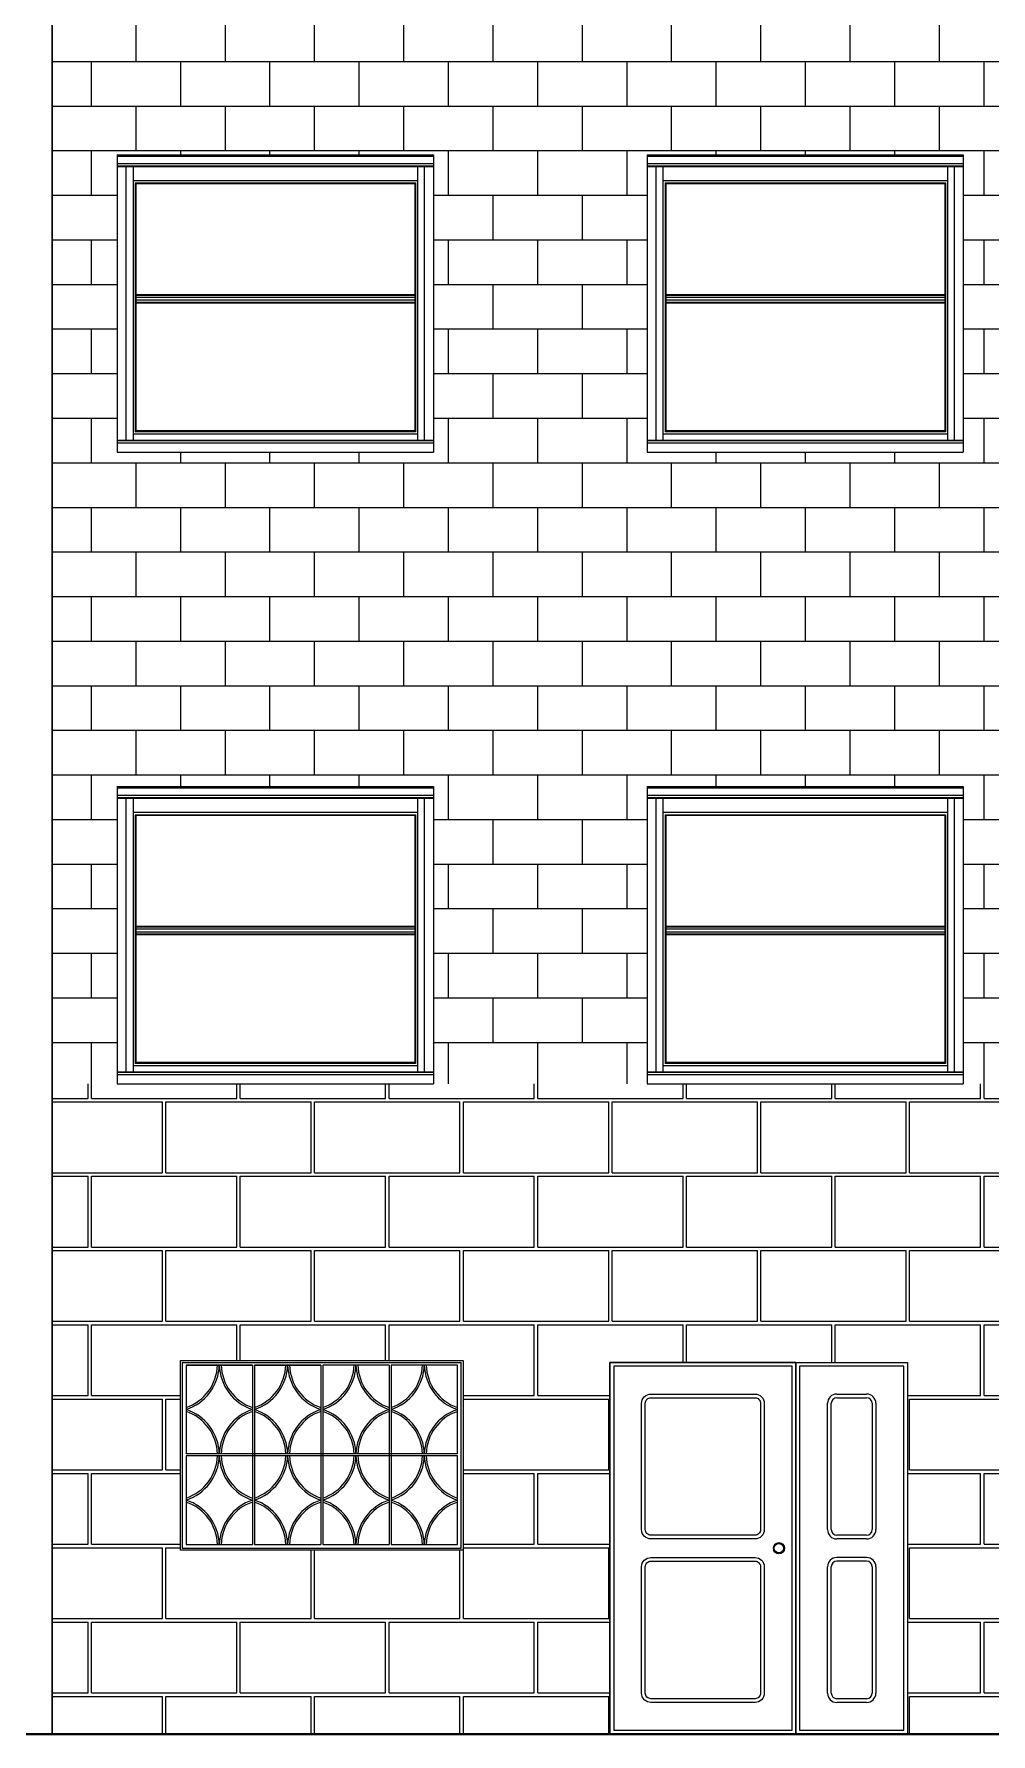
# Model space of a CAD drawing. Header units: inches. Extents: x 20.3 to 42.8, y 12.6 to 30.9.
# Drawn here: x 24.89 to 30.04, y 12.6 to 21.75 of the extents above; entities that cross this region are included whole.
import ezdxf

# ---------------------------------------------------------------- set-up
doc = ezdxf.new("R2010")
doc.units = ezdxf.units.IN
doc.header["$MEASUREMENT"] = 0
doc.layers.add('wall', color=5, linetype='Continuous')

msp = doc.modelspace()

# ---------------------------------------------------------------- hatches: boundary and pattern name
at = {"lineweight": 9}
h = msp.add_hatch(dxfattribs=at)
h.set_pattern_fill('AR-B816', color=24, scale=0.03)
h.paths.add_polyline_path([(31.3487, 27.8979), (32.5487, 27.8979), (32.5487, 26.2979), (33.4387, 26.2979), (33.4387, 27.8979), (34.6387, 27.8979), (34.6387, 26.2979), (34.9887, 26.2979), (34.9887, 28.7979), (24.9887, 28.7979), (24.9887, 26.2979), (25.3387, 26.2979), (25.3387, 27.8979), (27.0387, 27.8979), (27.0387, 26.2979), (28.1887, 26.2979), (28.1887, 27.8979), (29.8887, 27.8979), (29.8887, 26.2979), (31.3487, 26.2979)])
h.paths.add_polyline_path([(34.9887, 26.2979), (34.6387, 26.2979), (24.9887, 26.2979), (24.9887, 22.8979), (25.3387, 22.8979), (25.3387, 24.4979), (27.0387, 24.4979), (27.0387, 22.8979), (28.1887, 22.8979), (28.1887, 24.4979), (29.8887, 24.4979), (29.8887, 22.8979), (31.3487, 22.8979), (31.3487, 24.4979), (32.5487, 24.4979), (32.5487, 22.8979), (33.4387, 22.8979), (33.4387, 24.4979), (34.6387, 24.4979), (34.6387, 22.8979), (34.9887, 22.8979)])
h.paths.add_polyline_path([(34.9887, 22.8979), (24.9887, 22.8979), (24.9887, 19.4979), (25.3387, 19.4979), (25.3387, 21.0979), (27.0387, 21.0979), (27.0387, 19.4979), (28.1887, 19.4979), (28.1887, 21.0979), (29.8887, 21.0979), (29.8887, 19.4979), (31.3487, 19.4979), (31.3487, 21.0979), (32.5487, 21.0979), (32.5487, 19.4979), (33.4387, 19.4979), (33.4387, 21.0979), (34.6387, 21.0979), (34.6387, 19.4979), (34.9887, 19.4979)])
h.paths.add_polyline_path([(34.9887, 19.4979), (24.9887, 19.4979), (24.9887, 16.0979), (25.3387, 16.0979), (25.3387, 17.6979), (27.0387, 17.6979), (27.0387, 16.0979), (28.1887, 16.0979), (28.1887, 17.6979), (29.8887, 17.6979), (29.8887, 16.0979), (31.3487, 16.0979), (31.3487, 17.6979), (32.5487, 17.6979), (32.5487, 16.0979), (33.4387, 16.0979), (33.4387, 17.6979), (34.6387, 17.6979), (34.6387, 16.0979), (34.9887, 16.0979)])
at = {"lineweight": 9, "true_color": 0x636466}
h = msp.add_hatch(dxfattribs=at)
h.set_pattern_fill('AR-B816C', color=251, scale=0.05)
h.paths.add_polyline_path([(34.9887, 16.0979), (24.9887, 16.0979), (24.9887, 12.5979), (27.9887, 12.5979), (27.9887, 14.5979), (28.9887, 14.5979), (29.5887, 14.5979), (29.5887, 12.5979), (34.9887, 12.5979)])
h.paths.add_polyline_path([(30.9887, 14.1979), (30.5887, 14.1979), (30.5887, 14.5979), (30.9887, 14.5979)], flags=16)
h.paths.add_polyline_path([(30.9587, 14.2279), (30.6187, 14.2279), (30.6187, 14.5679), (30.9587, 14.5679)], flags=0)
h.paths.add_polyline_path([(30.9287, 14.2579), (30.6487, 14.2579), (30.6487, 14.5379), (30.9287, 14.5379)], flags=0)
h.paths.add_polyline_path([(30.9237, 14.2629), (30.6537, 14.2629), (30.6537, 14.5329), (30.9237, 14.5329)], flags=0)
h.paths.add_polyline_path([(30.7912, 14.3954), (30.7862, 14.3954, -0.414214), (30.9237, 14.2629, -0.403408)], flags=0)
h.paths.add_polyline_path([(30.6537, 14.2629, -0.403408), (30.7862, 14.3954), (30.7862, 14.4004, -0.414214)], flags=0)
h.paths.add_polyline_path([(30.6537, 14.5329, 0.403408), (30.7862, 14.4004, 0.403408)], flags=0)
h.paths.add_polyline_path([(30.9237, 14.5329, 0.403408), (30.7912, 14.4004, 0.403408)], flags=0)
h.paths.add_polyline_path([(33.8887, 14.5979), (34.2887, 14.5979), (34.2887, 14.1979), (33.8887, 14.1979)], flags=16)
h.paths.add_polyline_path([(33.9187, 14.2279), (33.9187, 14.5679), (34.2587, 14.5679), (34.2587, 14.2279)], flags=0)
h.paths.add_polyline_path([(33.9487, 14.2579), (33.9487, 14.5379), (34.2287, 14.5379), (34.2287, 14.2579)], flags=0)
h.paths.add_polyline_path([(33.9537, 14.2629), (33.9537, 14.5329), (34.2237, 14.5329), (34.2237, 14.2629)], flags=0)
h.paths.add_polyline_path([(33.9537, 14.2629, -0.403408), (34.0862, 14.3954), (34.0862, 14.4004, -0.414214)], flags=0)
h.paths.add_polyline_path([(33.9537, 14.5329, 0.403408), (34.0862, 14.4004, 0.403408)], flags=0)
h.paths.add_polyline_path([(34.2237, 14.5329, 0.403408), (34.0912, 14.4004, 0.403408)], flags=0)
h.paths.add_polyline_path([(34.2237, 14.2629, -0.403408), (34.0912, 14.3954), (34.0862, 14.3954, -0.414214)], flags=0)
h.paths.add_polyline_path([(27.1987, 13.5879), (25.6787, 13.5879), (25.6787, 14.6079), (27.1987, 14.6079)], flags=16)
h.paths.add_polyline_path([(27.1887, 13.5979), (25.6887, 13.5979), (25.6887, 14.5979), (27.1887, 14.5979)], flags=0)
h.paths.add_polyline_path([(27.1687, 14.1058), (26.8112, 14.1058), (26.8112, 14.0958), (27.1687, 14.0958), (27.1687, 13.6179), (26.8112, 13.6179), (26.8112, 14.0958), (26.8012, 14.0958), (26.8012, 13.6179), (26.4437, 13.6179), (26.4437, 14.0958), (26.4337, 14.0958), (26.4337, 13.6179), (26.0762, 13.6179), (26.0762, 14.0958), (26.0662, 14.0958), (26.0662, 13.6179), (25.7087, 13.6179), (25.7087, 14.0958), (26.0662, 14.0958), (26.0662, 14.1058), (25.7087, 14.1058), (25.7087, 14.5836), (26.0662, 14.5836), (26.0662, 14.1058), (26.0762, 14.1058), (26.0762, 14.5836), (26.4337, 14.5836), (26.4337, 14.1058), (26.4437, 14.1058), (26.4437, 14.5836), (26.8012, 14.5836), (26.8012, 14.1058), (26.8112, 14.1058), (26.8112, 14.5836), (27.1687, 14.5836)], flags=0)
h.paths.add_polyline_path([(27.1687, 14.3447, 0.317389), (26.99, 14.1058, 0.322972), (26.8062, 14.3463, 0.322972), (26.6225, 14.1058, 0.322972), (26.4387, 14.3463, 0.322972), (26.255, 14.1058, 0.322972), (26.0712, 14.3463, 0.322972), (25.8875, 14.1058, 0.317389), (25.7087, 14.3447, 0.317389), (25.8875, 14.5836, 0.322972), (26.0712, 14.3431, 0.322972), (26.255, 14.5836, 0.322972), (26.4387, 14.3431, 0.322972), (26.6225, 14.5836, 0.322972), (26.8062, 14.3431, 0.322972), (26.99, 14.5836, 0.317389)], flags=0)
h.paths.add_polyline_path([(27.1687, 13.8569, 0.317389), (26.99, 13.6179, 0.322972), (26.8062, 13.8584, 0.322972), (26.6225, 13.6179, 0.322972), (26.4387, 13.8584, 0.322972), (26.255, 13.6179, 0.322972), (26.0712, 13.8584, 0.322972), (25.8875, 13.6179, 0.317389), (25.7087, 13.8569, 0.317389), (25.8875, 14.0958, 0.322972), (26.0712, 13.8553, 0.322972), (26.255, 14.0958, 0.322972), (26.4387, 13.8553, 0.322972), (26.6225, 14.0958, 0.322972), (26.8062, 13.8553, 0.322972), (26.99, 14.0958, 0.317389)], flags=0)

# ---------------------------------------------------------------- linework, layer by layer
at = {"lineweight": 30}
msp.add_line((24.9887, 28.7979), (24.9887, 12.5979), dxfattribs=at)
at = {"lineweight": 9}
for p, q in [((25.3387, 21.0979), (25.3387, 19.4979)), ((25.3387, 21.0979), (27.0387, 21.0979)), ((27.0387, 21.0879), (25.3387, 21.0879)), ((27.0387, 21.0499), (25.3387, 21.0499)), ((27.0387, 21.0979), (27.0387, 19.4979)), ((28.1887, 21.0979), (28.1887, 19.4979)), ((28.1887, 21.0979), (29.8887, 21.0979)), ((29.8887, 21.0879), (28.1887, 21.0879)), ((29.8887, 21.0499), (28.1887, 21.0499)), ((29.8887, 21.0979), (29.8887, 19.4979)), ((25.3387, 21.0382), (27.0387, 21.0382)), ((25.3387, 21.0353), (27.0387, 21.0353)), ((26.9539, 20.9578), (25.4236, 20.9578)), ((28.1887, 21.0382), (29.8887, 21.0382)), ((28.1887, 21.0353), (29.8887, 21.0353)), ((29.8039, 20.9578), (28.2736, 20.9578)), ((25.4353, 20.9461), (26.9422, 20.9461)), ((25.4382, 20.9432), (25.4382, 19.7003)), ((25.4382, 20.9432), (26.9393, 20.9432)), ((26.9393, 20.9432), (26.9393, 19.7003)), ((28.2853, 20.9461), (29.7922, 20.9461)), ((28.2882, 20.9432), (28.2882, 19.7003)), ((28.2882, 20.9432), (29.7893, 20.9432)), ((29.7893, 20.9432), (29.7893, 19.7003)), ((26.9393, 20.3437), (25.4382, 20.3437)), ((26.9393, 20.3408), (25.4382, 20.3408)), ((26.9393, 20.3291), (25.4382, 20.3291)), ((26.9393, 20.3145), (25.4382, 20.3145)), ((29.7893, 20.3437), (28.2882, 20.3437)), ((29.7893, 20.3408), (28.2882, 20.3408)), ((29.7893, 20.3291), (28.2882, 20.3291)), ((29.7893, 20.3145), (28.2882, 20.3145)), ((26.9393, 20.3028), (25.4382, 20.3028)), ((26.9393, 20.2998), (25.4382, 20.2998)), ((29.7893, 20.3028), (28.2882, 20.3028)), ((29.7893, 20.2998), (28.2882, 20.2998)), ((25.4353, 19.6974), (25.4353, 19.6068)), ((25.4382, 19.7003), (25.4382, 19.6126)), ((26.9393, 19.7003), (26.9393, 19.6126)), ((26.9422, 19.6974), (26.9422, 19.6068)), ((28.2853, 19.6974), (28.2853, 19.6068)), ((28.2882, 19.7003), (28.2882, 19.6126)), ((29.7893, 19.7003), (29.7893, 19.6126)), ((29.7922, 19.6974), (29.7922, 19.6068)), ((25.4236, 19.6126), (25.4236, 19.5606)), ((26.9539, 19.595), (25.4236, 19.595)), ((26.9422, 19.6068), (25.4353, 19.6068)), ((26.9393, 19.6126), (25.4382, 19.6126)), ((26.9539, 19.6126), (26.9539, 19.5606)), ((28.2736, 19.6126), (28.2736, 19.5606)), ((29.8039, 19.595), (28.2736, 19.595)), ((29.7922, 19.6068), (28.2853, 19.6068)), ((29.7893, 19.6126), (28.2882, 19.6126)), ((29.8039, 19.6126), (29.8039, 19.5606)), ((27.0387, 19.5606), (25.3387, 19.5606)), ((27.0387, 19.5577), (25.3387, 19.5577)), ((27.0387, 19.546), (25.3387, 19.546)), ((25.3387, 19.4979), (27.0387, 19.4979)), ((29.8887, 19.5606), (28.1887, 19.5606)), ((29.8887, 19.5577), (28.1887, 19.5577)), ((29.8887, 19.546), (28.1887, 19.546)), ((28.1887, 19.4979), (29.8887, 19.4979)), ((25.3387, 17.6979), (25.3387, 16.0979)), ((25.3387, 17.6979), (27.0387, 17.6979)), ((27.0387, 17.6879), (25.3387, 17.6879)), ((27.0387, 17.6979), (27.0387, 16.0979)), ((28.1887, 17.6979), (28.1887, 16.0979)), ((28.1887, 17.6979), (29.8887, 17.6979)), ((29.8887, 17.6879), (28.1887, 17.6879)), ((29.8887, 17.6979), (29.8887, 16.0979)), ((27.0387, 17.6499), (25.3387, 17.6499)), ((25.3387, 17.6382), (27.0387, 17.6382)), ((25.3387, 17.6353), (27.0387, 17.6353)), ((29.8887, 17.6499), (28.1887, 17.6499)), ((28.1887, 17.6382), (29.8887, 17.6382)), ((28.1887, 17.6353), (29.8887, 17.6353)), ((26.9539, 17.5578), (25.4236, 17.5578)), ((25.4353, 17.5461), (26.9422, 17.5461)), ((25.4382, 17.5432), (25.4382, 16.3003)), ((25.4382, 17.5432), (26.9393, 17.5432)), ((26.9393, 17.5432), (26.9393, 16.3003)), ((29.8039, 17.5578), (28.2736, 17.5578)), ((28.2853, 17.5461), (29.7922, 17.5461)), ((28.2882, 17.5432), (28.2882, 16.3003)), ((28.2882, 17.5432), (29.7893, 17.5432)), ((29.7893, 17.5432), (29.7893, 16.3003)), ((26.9393, 16.9437), (25.4382, 16.9437)), ((26.9393, 16.9408), (25.4382, 16.9408)), ((26.9393, 16.9291), (25.4382, 16.9291)), ((29.7893, 16.9437), (28.2882, 16.9437)), ((29.7893, 16.9408), (28.2882, 16.9408)), ((29.7893, 16.9291), (28.2882, 16.9291)), ((26.9393, 16.9145), (25.4382, 16.9145)), ((26.9393, 16.9028), (25.4382, 16.9028)), ((26.9393, 16.8998), (25.4382, 16.8998)), ((29.7893, 16.9145), (28.2882, 16.9145)), ((29.7893, 16.9028), (28.2882, 16.9028)), ((29.7893, 16.8998), (28.2882, 16.8998)), ((25.4353, 16.2974), (25.4353, 16.2068)), ((25.4382, 16.3003), (25.4382, 16.2126)), ((26.9393, 16.3003), (26.9393, 16.2126)), ((26.9422, 16.2974), (26.9422, 16.2068)), ((28.2853, 16.2974), (28.2853, 16.2068)), ((28.2882, 16.3003), (28.2882, 16.2126)), ((29.7893, 16.3003), (29.7893, 16.2126)), ((29.7922, 16.2974), (29.7922, 16.2068)), ((25.4236, 16.2126), (25.4236, 16.1606)), ((26.9422, 16.2068), (25.4353, 16.2068)), ((26.9393, 16.2126), (25.4382, 16.2126)), ((26.9539, 16.2126), (26.9539, 16.1606)), ((28.2736, 16.2126), (28.2736, 16.1606)), ((29.7922, 16.2068), (28.2853, 16.2068)), ((29.7893, 16.2126), (28.2882, 16.2126)), ((29.8039, 16.2126), (29.8039, 16.1606)), ((27.0387, 16.1606), (25.3387, 16.1606)), ((27.0387, 16.1577), (25.3387, 16.1577)), ((27.0387, 16.146), (25.3387, 16.146)), ((26.9539, 16.195), (25.4236, 16.195)), ((29.8887, 16.1606), (28.1887, 16.1606)), ((29.8887, 16.1577), (28.1887, 16.1577)), ((29.8887, 16.146), (28.1887, 16.146)), ((29.8039, 16.195), (28.2736, 16.195)), ((25.3387, 16.0979), (27.0387, 16.0979)), ((28.1887, 16.0979), (29.8887, 16.0979)), ((25.6887, 14.5979), (27.1887, 14.5979)), ((25.6887, 14.5979), (25.6887, 13.5979)), ((25.7087, 14.5836), (26.0662, 14.5836)), ((26.0662, 14.5836), (26.0662, 13.6179)), ((26.0762, 14.5836), (26.0762, 13.6179)), ((26.0762, 14.5836), (26.4337, 14.5836)), ((26.4337, 14.5836), (26.4337, 13.6179)), ((26.4437, 14.5836), (26.4437, 13.6179)), ((26.8012, 14.5836), (26.8012, 13.6179)), ((26.8112, 14.5836), (26.8112, 13.6179)), ((27.1887, 13.5979), (27.1887, 14.5979)), ((27.9887, 12.5979), (27.9887, 14.5979)), ((27.9887, 14.5979), (29.5887, 14.5979)), ((28.9887, 14.5979), (28.9887, 12.5979)), ((29.5887, 14.5979), (29.5887, 12.5979)), ((29.1587, 13.6979), (29.1587, 14.3779)), ((29.1787, 13.6979), (29.1787, 14.3779)), ((29.2087, 14.4279), (29.3687, 14.4279)), ((29.2087, 14.4079), (29.3687, 14.4079)), ((29.3987, 14.3779), (29.3987, 13.6979)), ((29.4187, 14.3779), (29.4187, 13.6979)), ((27.1687, 14.1058), (25.7087, 14.1058)), ((27.1687, 14.0958), (25.7087, 14.0958)), ((29.3687, 13.6679), (29.2087, 13.6679)), ((29.3687, 13.6479), (29.2087, 13.6479)), ((25.6887, 13.5979), (27.1887, 13.5979)), ((29.3687, 13.5479), (29.2087, 13.5479)), ((29.1587, 12.8179), (29.1587, 13.4979)), ((29.1787, 12.8179), (29.1787, 13.4979)), ((29.3687, 13.5279), (29.2087, 13.5279)), ((29.3987, 13.4979), (29.3987, 12.8179)), ((29.4187, 13.4979), (29.4187, 12.8179)), ((29.3687, 12.7879), (29.2087, 12.7879)), ((29.3687, 12.7679), (29.2087, 12.7679)), ((24.9887, 12.5979), (27.9887, 12.5979))]:
    msp.add_line(p, q, dxfattribs=at)
for p, q in [((25.4236, 21.0353), (25.4236, 19.6126)), ((26.9539, 21.0353), (26.9539, 19.6126)), ((28.2736, 21.0353), (28.2736, 19.6126)), ((29.8039, 21.0353), (29.8039, 19.6126)), ((25.4353, 20.9461), (25.4353, 19.6974)), ((26.9422, 20.9461), (26.9422, 19.6974)), ((28.2853, 20.9461), (28.2853, 19.6974)), ((29.7922, 20.9461), (29.7922, 19.6974)), ((25.4236, 17.6353), (25.4236, 16.2126)), ((26.9539, 17.6353), (26.9539, 16.2126)), ((28.2736, 17.6353), (28.2736, 16.2126)), ((29.8039, 17.6353), (29.8039, 16.2126)), ((25.4353, 17.5461), (25.4353, 16.2974)), ((26.9422, 17.5461), (26.9422, 16.2974)), ((28.2853, 17.5461), (28.2853, 16.2974)), ((29.7922, 17.5461), (29.7922, 16.2974))]:
    msp.add_line(p, q)
at = {"lineweight": 40}
for q in [(21.1211, 12.5979), (34.9887, 12.5979)]:
    msp.add_line((24.9887, 12.5979), q, dxfattribs=at)
at = {"lineweight": 9}
for points in [[(25.6787, 14.6079), (27.1987, 14.6079), (27.1987, 13.5879), (25.6787, 13.5879)], [(28.9887, 14.5979), (27.9887, 14.5979), (27.9887, 12.5979), (28.9887, 12.5979)], [(28.9687, 14.5779), (28.0087, 14.5779), (28.0087, 12.6179), (28.9687, 12.6179)], [(29.0087, 12.6179), (29.5687, 12.6179), (29.5687, 14.5779), (29.0087, 14.5779)]]:
    msp.add_lwpolyline(points, close=True, dxfattribs=at)
for points in [[(26.0662, 14.5836), (25.7087, 14.5836), (25.7087, 14.1058)], [(26.4337, 14.5836), (26.0762, 14.5836)], [(26.8012, 14.5836), (26.4437, 14.5836)], [(27.1687, 14.1058), (27.1687, 14.5836), (26.8112, 14.5836)], [(25.7087, 14.0958), (25.7087, 13.6179), (26.0662, 13.6179)], [(26.8112, 13.6179), (27.1687, 13.6179), (27.1687, 14.0958)], [(26.0762, 13.6179), (26.4337, 13.6179)], [(26.4437, 13.6179), (26.8012, 13.6179)]]:
    msp.add_lwpolyline(points, dxfattribs=at)
msp.add_lwpolyline([(28.2087, 13.6479, -0.414214), (28.1587, 13.6979), (28.1587, 14.3779, -0.414214), (28.2087, 14.4279), (28.7687, 14.4279, -0.414214), (28.8187, 14.3779), (28.8187, 13.6979, -0.414214), (28.7687, 13.6479), (28.2087, 13.6479)], format="xyb", dxfattribs=at)
for points in [[(28.2087, 13.6679, -0.414214), (28.1787, 13.6979), (28.1787, 14.3779, -0.414214), (28.2087, 14.4079), (28.7687, 14.4079, -0.414214), (28.7987, 14.3779), (28.7987, 13.6979, -0.414214), (28.7687, 13.6679)], [(28.8187, 13.4979), (28.8187, 12.8179, -0.414214), (28.7687, 12.7679), (28.2087, 12.7679, -0.414214), (28.1587, 12.8179), (28.1587, 13.4979, -0.414214), (28.2087, 13.5479), (28.7687, 13.5479, -0.414214)], [(28.7987, 13.4979), (28.7987, 12.8179, -0.414214), (28.7687, 12.7879), (28.2087, 12.7879, -0.414214), (28.1787, 12.8179), (28.1787, 13.4979, -0.414214), (28.2087, 13.5279), (28.7687, 13.5279, -0.414214)]]:
    msp.add_lwpolyline(points, format="xyb", close=True, dxfattribs=at)
for radius in [0.03, 0.025]:
    msp.add_circle((28.8973, 13.5979), radius, dxfattribs=at)
for centre, radius, start, end in [((25.6289, 14.5908), 0.2587, 287.9804, 358.41594), ((25.6289, 14.5908), 0.2487, 288.72966, 358.35223), ((26.1461, 14.5908), 0.2587, 181.58406, 252.0196), ((26.1461, 14.5908), 0.2487, 181.64777, 251.27034), ((25.9964, 14.5908), 0.2587, 287.9804, 358.41594), ((25.9964, 14.5908), 0.2487, 288.72966, 358.35223), ((26.5136, 14.5908), 0.2587, 181.58406, 252.0196), ((26.5136, 14.5908), 0.2487, 181.64777, 251.27034), ((26.3639, 14.5908), 0.2587, 287.9804, 358.41594), ((26.3639, 14.5908), 0.2487, 288.72966, 358.35223), ((26.8811, 14.5908), 0.2587, 181.58406, 252.0196), ((26.8811, 14.5908), 0.2487, 181.64777, 251.27034), ((26.7314, 14.5908), 0.2587, 287.9804, 358.41594), ((26.7314, 14.5908), 0.2487, 288.72966, 358.35223), ((27.2486, 14.5908), 0.2587, 181.58406, 252.0196), ((27.2486, 14.5908), 0.2487, 181.64777, 251.27034), ((29.2087, 14.3779), 0.05, 90, 180), ((29.2087, 14.3779), 0.03, 90, 180), ((29.3687, 14.3779), 0.05, 0, 90), ((29.3687, 14.3779), 0.03, 0, 90), ((25.6289, 14.0986), 0.2587, 1.58406, 72.0196), ((25.6289, 14.0986), 0.2487, 1.64777, 71.27034), ((26.1461, 14.0986), 0.2587, 107.9804, 178.41594), ((26.1461, 14.0986), 0.2487, 108.72966, 178.35223), ((25.9964, 14.0986), 0.2587, 1.58406, 72.0196), ((25.9964, 14.0986), 0.2487, 1.64777, 71.27034), ((26.5136, 14.0986), 0.2587, 107.9804, 178.41594), ((26.5136, 14.0986), 0.2487, 108.72966, 178.35223), ((26.3639, 14.0986), 0.2587, 1.58406, 72.0196), ((26.3639, 14.0986), 0.2487, 1.64777, 71.27034), ((26.8811, 14.0986), 0.2587, 107.9804, 178.41594), ((26.8811, 14.0986), 0.2487, 108.72966, 178.35223), ((26.7314, 14.0986), 0.2587, 1.58406, 72.0196), ((26.7314, 14.0986), 0.2487, 1.64777, 71.27034), ((27.2486, 14.0986), 0.2587, 107.9804, 178.41594), ((27.2486, 14.0986), 0.2487, 108.72966, 178.35223), ((25.6289, 14.1029), 0.2587, 287.9804, 358.41594), ((25.6289, 14.103), 0.2487, 288.72966, 358.35223), ((26.1461, 14.1029), 0.2587, 181.58406, 252.0196), ((26.1461, 14.103), 0.2487, 181.64777, 251.27034), ((25.9964, 14.1029), 0.2587, 287.9804, 358.41594), ((25.9964, 14.103), 0.2487, 288.72966, 358.35223), ((26.5136, 14.1029), 0.2587, 181.58406, 252.0196), ((26.5136, 14.103), 0.2487, 181.64777, 251.27034), ((26.3639, 14.1029), 0.2587, 287.9804, 358.41594), ((26.3639, 14.103), 0.2487, 288.72966, 358.35223), ((26.8811, 14.1029), 0.2587, 181.58406, 252.0196), ((26.8811, 14.103), 0.2487, 181.64777, 251.27034), ((26.7314, 14.1029), 0.2587, 287.9804, 358.41594), ((26.7314, 14.103), 0.2487, 288.72966, 358.35223), ((27.2486, 14.1029), 0.2587, 181.58406, 252.0196), ((27.2486, 14.103), 0.2487, 181.64777, 251.27034), ((25.6289, 13.6108), 0.2587, 1.58406, 72.0196), ((25.6289, 13.6108), 0.2487, 1.64777, 71.27034), ((26.1461, 13.6108), 0.2587, 107.9804, 178.41594), ((26.1461, 13.6108), 0.2487, 108.72966, 178.35223), ((25.9964, 13.6108), 0.2587, 1.58406, 72.0196), ((25.9964, 13.6108), 0.2487, 1.64777, 71.27034), ((26.5136, 13.6108), 0.2587, 107.9804, 178.41594), ((26.5136, 13.6108), 0.2487, 108.72966, 178.35223), ((26.3639, 13.6108), 0.2587, 1.58406, 72.0196), ((26.3639, 13.6108), 0.2487, 1.64777, 71.27034), ((26.8811, 13.6108), 0.2587, 107.9804, 178.41594), ((26.8811, 13.6108), 0.2487, 108.72966, 178.35223), ((26.7314, 13.6108), 0.2587, 1.58406, 72.0196), ((26.7314, 13.6108), 0.2487, 1.64777, 71.27034), ((27.2486, 13.6108), 0.2587, 107.9804, 178.41594), ((27.2486, 13.6108), 0.2487, 108.72966, 178.35223), ((29.2087, 13.6979), 0.05, 180, 270), ((29.2087, 13.6979), 0.03, 180, 270), ((29.3687, 13.6979), 0.05, 270, 0), ((29.3687, 13.6979), 0.03, 270, 0), ((29.2087, 13.4979), 0.05, 90, 180), ((29.3687, 13.4979), 0.05, 0, 90), ((29.2087, 13.4979), 0.03, 90, 180), ((29.3687, 13.4979), 0.03, 0, 90), ((29.2087, 12.8179), 0.05, 180, 270), ((29.2087, 12.8179), 0.03, 180, 270), ((29.3687, 12.8179), 0.05, 270, 0), ((29.3687, 12.8179), 0.03, 270, 0)]:
    msp.add_arc(centre, radius, start, end, dxfattribs=at)
at = {"layer": 'wall', "color": 0}
for p, q in [((25.3863, 19.5606), (25.3863, 21.0353)), ((26.9912, 19.5606), (26.9912, 21.0353)), ((28.2363, 19.5606), (28.2363, 21.0353)), ((29.8412, 19.5606), (29.8412, 21.0353)), ((25.3863, 16.1606), (25.3863, 17.6353)), ((26.9912, 16.1606), (26.9912, 17.6353)), ((28.2363, 16.1606), (28.2363, 17.6353)), ((29.8412, 16.1606), (29.8412, 17.6353))]:
    msp.add_line(p, q, dxfattribs=at)

doc.saveas('drawing.dxf')
